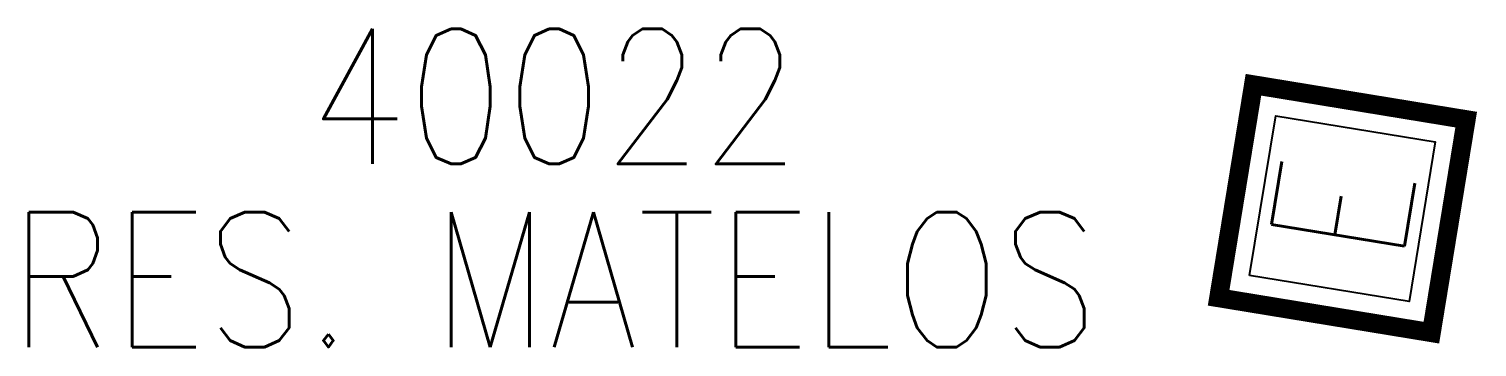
# Model space of a CAD drawing. Header units: millimetres. Extents: x 109000 to 109780, y 147301 to 147889.
# Drawn here: x 109114.1 to 109140.97, y 147634.04 to 147639.93 of the extents above; entities that cross this region are included whole.
import ezdxf
from ezdxf.enums import TextEntityAlignment as Align

# ---------------------------------------------------------------- set-up
doc = ezdxf.new("R2010")
doc.units = ezdxf.units.MM
doc.header["$MEASUREMENT"] = 0
doc.layers.add('M_200', color=7, linetype='CONTINUOUS')
doc.styles.add('M_ROMANS', font='ROMANS.shx', dxfattribs={"width": 0.75})
doc.styles.get("Standard").update_dxf_attribs({"font": 'ROMANS.SHX', "width": 0.85})

# ---------------------------------------------------------------- blocks, each defined once
blk = doc.blocks.new('M_200_59')
at = {"layer": 'M_200', "color": 0, "linetype": 'Continuous', "const_width": 0.35, "flags": 128}
blk.add_lwpolyline([(4, 4), (4, 0), (0, 0), (0, 4)], close=True, dxfattribs=at)
at = {"layer": 'M_200', "color": 0, "linetype": 'Continuous'}
blk.add_lwpolyline([(0.5, 3.5), (3.5, 3.5), (3.5, 0.5), (0.5, 0.5)], close=True, dxfattribs=at)
at = {"layer": 'M_200', "insert": (2, 2), "char_height": 2.5, "width": 4, "attachment_point": 5}
blk.add_mtext('E', dxfattribs=at)
at = {"layer": 'M_200', "color": 0, "linetype": 'Continuous', "width": 0.85}
for tag, p in [('NUM', (2, 17.06)), ('NOM', (2, 10.649))]:
    blk.add_attdef(tag, text='', height=4, dxfattribs=at).set_placement(p, align=Align.MIDDLE)
at = {"layer": 'M_200', "color": 0, "linetype": 'Continuous', "style": 'M_ROMANS', "width": 0.75, "flags": 3}
for tag, p in [('DEF_LEG', (1.869, -2.994)), ('DEF_COUP', (1.869, -5.494)), ('DEF_TYPE', (1.869, -7.994))]:
    blk.add_attdef(tag, text='', height=1.2, dxfattribs=at).set_placement(p, align=Align.MIDDLE)

msp = doc.modelspace()

# ---------------------------------------------------------------- block references
at = {"layer": 'M_200'}
ref = msp.add_blockref('M_200_59', (109140.119, 147634.305), dxfattribs=dict(at, rotation=80.70291309856827))
ref.add_attrib('NUM', '40022', dxfattribs={"color": 0, "linetype": 'Continuous', "height": 2.5, "width": 0.85}).set_placement((109123.841, 147638.682), align=Align.MIDDLE)
ref.add_attrib('NOM', 'RES. MATELOS', dxfattribs={"color": 0, "linetype": 'Continuous', "height": 2.5, "width": 0.85}).set_placement((109123.841, 147635.289), align=Align.MIDDLE)

doc.saveas('drawing.dxf')
